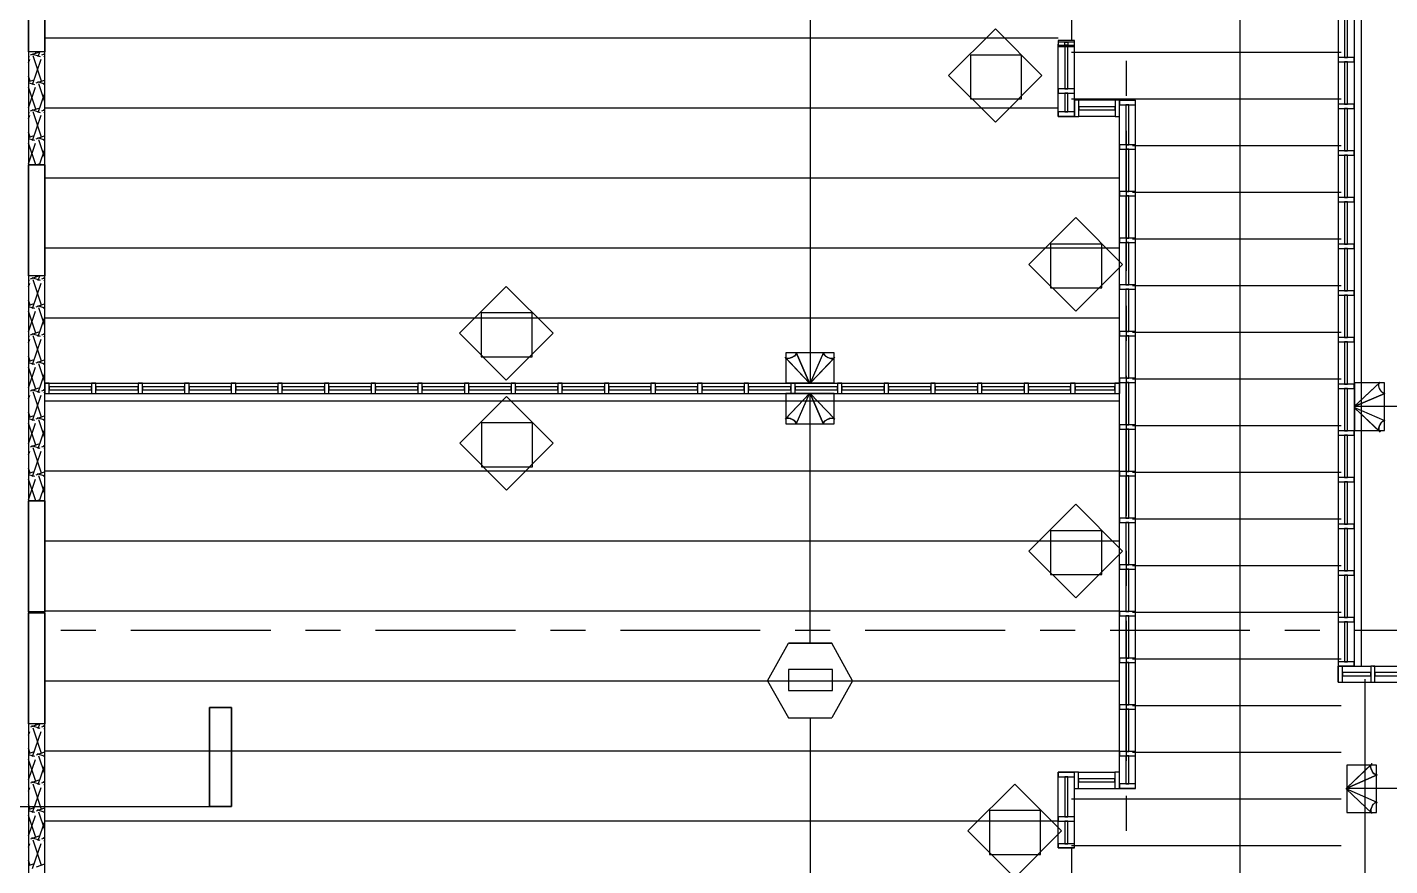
# Model space of a CAD drawing. Extents: x 0 to 3024, y 0 to 2160.
# Drawn here: x 304.7 to 655.3, y 646.3 to 861.9 of the extents above; entities that cross this region are included whole.
import ezdxf

# ---------------------------------------------------------------- set-up
doc = ezdxf.new("R2010")
doc.units = 0
doc.layers.add('CTR-1st_Phase-Structure_S213-THIRD_FLOOR_FRAMING_PLAN', color=7, linetype='CONTINUOUS')

msp = doc.modelspace()

# ---------------------------------------------------------------- linework, layer by layer
at = {"layer": 'CTR-1st_Phase-Structure_S213-THIRD_FLOOR_FRAMING_PLAN', "color": 7}
for points in [[(305.099992, 1863.300007), (305.099992, 423.300043), (309.239992, 423.300043), (309.239992, 1863.300007)], [(644.519984, 854.160033), (644.519984, 865.020032), (643.739984, 865.020032), (643.739984, 854.160033)], [(553.859986, 861.540032), (565.859986, 849.540033), (553.859986, 837.480033), (541.799986, 849.540033)], [(309.239992, 826.500033), (309.239992, 855.600033), (305.099992, 855.600033), (305.099992, 826.500033)], [(570.059986, 858.480033), (570.059986, 857.340033), (574.199986, 857.340033), (574.199986, 858.480033)], [(570.059986, 858.060033), (570.059986, 856.980033), (574.199986, 856.980033), (574.199986, 858.060033)], [(571.739986, 857.340033), (571.739986, 858.060033), (572.519986, 858.060033), (572.519986, 857.340033)], [(571.739986, 856.980033), (571.739986, 846.060033), (572.519986, 846.060033), (572.519986, 856.980033)], [(547.439986, 854.760033), (547.439986, 843.480033), (560.579986, 843.480033), (560.579986, 854.760033)], [(646.199984, 853.020033), (646.199984, 854.160033), (642.059984, 854.160033), (642.059984, 853.020033)], [(644.519984, 842.160033), (644.519984, 853.020033), (643.739984, 853.020033), (643.739984, 842.160033)], [(570.059986, 846.060033), (570.059986, 844.980033), (574.199986, 844.980033), (574.199986, 846.060033)], [(571.739986, 844.980033), (571.739986, 840.120033), (572.519986, 840.120033), (572.519986, 844.980033)], [(574.199986, 838.980033), (575.339986, 838.980033), (575.339986, 843.120033), (574.199986, 843.120033)], [(584.699985, 838.980033), (585.839985, 838.980033), (585.839985, 843.120033), (584.699985, 843.120033)], [(585.779985, 843.120033), (585.779985, 841.980033), (589.919985, 841.980033), (589.919985, 843.120033)], [(587.459985, 841.980033), (587.459985, 831.660033), (588.239985, 831.660033), (588.239985, 841.980033)], [(646.199984, 841.020033), (646.199984, 842.160033), (642.059984, 842.160033), (642.059984, 841.020033)], [(570.059986, 840.120033), (570.059986, 838.980033), (574.199986, 838.980033), (574.199986, 840.120033)], [(575.339986, 840.660033), (584.699985, 840.660033), (584.699985, 841.440033), (575.339986, 841.440033)], [(644.519984, 830.160033), (644.519984, 841.020033), (643.739984, 841.020033), (643.739984, 830.160033)], [(585.779985, 831.660033), (585.779985, 830.580033), (589.919985, 830.580033), (589.919985, 831.660033)], [(587.459985, 830.580033), (587.459985, 819.660034), (588.239985, 819.660034), (588.239985, 830.580033)], [(646.199984, 829.020033), (646.199984, 830.160033), (642.059984, 830.160033), (642.059984, 829.020033)], [(644.519984, 818.160034), (644.519984, 829.020033), (643.739984, 829.020033), (643.739984, 818.160034)], [(585.779985, 819.660034), (585.779985, 818.580034), (589.919985, 818.580034), (589.919985, 819.660034)], [(587.459985, 818.580034), (587.459985, 807.660034), (588.239985, 807.660034), (588.239985, 818.580034)], [(646.199984, 817.020034), (646.199984, 818.160034), (642.059984, 818.160034), (642.059984, 817.020034)], [(644.519984, 806.160034), (644.519984, 817.020034), (643.739984, 817.020034), (643.739984, 806.160034)], [(574.559986, 812.940034), (586.559985, 800.880034), (574.559986, 788.880034), (562.499986, 800.880034)], [(585.779985, 807.660034), (585.779985, 806.580034), (589.919985, 806.580034), (589.919985, 807.660034)], [(587.459985, 806.580034), (587.459985, 795.660034), (588.239985, 795.660034), (588.239985, 806.580034)], [(568.079986, 806.160034), (568.079986, 794.880034), (581.219985, 794.880034), (581.219985, 806.160034)], [(646.199984, 805.020034), (646.199984, 806.160034), (642.059984, 806.160034), (642.059984, 805.020034)], [(644.519984, 794.160034), (644.519984, 805.020034), (643.739984, 805.020034), (643.739984, 794.160034)], [(309.239992, 740.100035), (309.239992, 798.000034), (305.099992, 798.000034), (305.099992, 740.100035)], [(427.979989, 795.240034), (440.039989, 783.240034), (427.979989, 771.180035), (415.97999, 783.240034)], [(585.779985, 795.660034), (585.779985, 794.580034), (589.919985, 794.580034), (589.919985, 795.660034)], [(587.459985, 794.580034), (587.459985, 783.660034), (588.239985, 783.660034), (588.239985, 794.580034)], [(646.199984, 793.020034), (646.199984, 794.160034), (642.059984, 794.160034), (642.059984, 793.020034)], [(644.519984, 782.160034), (644.519984, 793.020034), (643.739984, 793.020034), (643.739984, 782.160034)], [(421.559989, 788.460034), (421.559989, 777.180035), (434.699989, 777.180035), (434.699989, 788.460034)], [(585.779985, 783.660034), (585.779985, 782.580034), (589.919985, 782.580034), (589.919985, 783.660034)], [(587.459985, 782.580034), (587.459985, 771.660035), (588.239985, 771.660035), (588.239985, 782.580034)], [(646.199984, 781.020034), (646.199984, 782.160034), (642.059984, 782.160034), (642.059984, 781.020034)], [(644.519984, 770.160035), (644.519984, 781.020034), (643.739984, 781.020034), (643.739984, 770.160035)], [(506.039987, 770.400035), (502.619987, 778.260035), (502.619987, 778.140035), (502.619987, 777.960035), (502.559987, 777.840035), (502.439987, 777.660035), (502.259987, 777.480035), (502.079987, 777.300035), (501.839987, 777.120035), (501.599987, 777.000035), (501.299987, 776.880035), (501.059987, 776.820035), (500.759987, 776.760035), (500.519987, 776.700035), (500.279987, 776.700035), (500.099987, 776.760035), (499.919988, 776.820035)], [(499.979988, 778.140035), (499.979988, 770.459935), (512.339987, 770.459935), (512.339987, 778.140035)], [(506.219987, 770.400035), (512.339987, 776.820035), (512.159987, 776.760035), (511.979987, 776.700035), (511.739987, 776.700035), (511.499987, 776.760035), (511.199987, 776.820035), (510.959987, 776.880035), (510.659987, 777.000035), (510.419987, 777.120035), (510.179987, 777.300035), (509.999987, 777.480035), (509.819987, 777.660035), (509.699987, 777.840035), (509.639987, 777.960035), (509.639987, 778.140035), (509.639987, 778.260035)], [(585.779985, 771.660035), (585.779985, 770.580035), (589.919985, 770.580035), (589.919985, 771.660035)], [(310.379992, 770.400035), (309.239992, 770.400035), (309.239992, 767.760035), (310.379992, 767.760035)], [(321.239992, 769.440035), (310.379992, 769.440035), (310.379992, 768.660035), (321.239992, 768.660035)], [(322.379992, 770.400035), (321.239992, 770.400035), (321.239992, 767.760035), (322.379992, 767.760035)], [(333.239992, 769.440035), (322.379992, 769.440035), (322.379992, 768.660035), (333.239992, 768.660035)], [(334.379992, 770.400035), (333.239992, 770.400035), (333.239992, 767.760035), (334.379992, 767.760035)], [(345.239991, 769.440035), (334.379992, 769.440035), (334.379992, 768.660035), (345.239991, 768.660035)], [(346.379991, 770.400035), (345.239991, 770.400035), (345.239991, 767.760035), (346.379991, 767.760035)], [(357.239991, 769.440035), (346.379991, 769.440035), (346.379991, 768.660035), (357.239991, 768.660035)], [(358.379991, 770.400035), (357.239991, 770.400035), (357.239991, 767.760035), (358.379991, 767.760035)], [(369.239991, 769.440035), (358.379991, 769.440035), (358.379991, 768.660035), (369.239991, 768.660035)], [(370.379991, 770.400035), (369.239991, 770.400035), (369.239991, 767.760035), (370.379991, 767.760035)], [(381.23999, 769.440035), (370.379991, 769.440035), (370.379991, 768.660035), (381.23999, 768.660035)], [(382.37999, 770.400035), (381.23999, 770.400035), (381.23999, 767.760035), (382.37999, 767.760035)], [(393.23999, 769.440035), (382.37999, 769.440035), (382.37999, 768.660035), (393.23999, 768.660035)], [(394.37999, 770.400035), (393.23999, 770.400035), (393.23999, 767.760035), (394.37999, 767.760035)], [(405.23999, 769.440035), (394.37999, 769.440035), (394.37999, 768.660035), (405.23999, 768.660035)], [(406.37999, 770.400035), (405.23999, 770.400035), (405.23999, 767.760035), (406.37999, 767.760035)], [(417.23999, 769.440035), (406.37999, 769.440035), (406.37999, 768.660035), (417.23999, 768.660035)], [(418.37999, 770.400035), (417.23999, 770.400035), (417.23999, 767.760035), (418.37999, 767.760035)], [(429.239989, 769.440035), (418.37999, 769.440035), (418.37999, 768.660035), (429.239989, 768.660035)], [(430.379989, 770.400035), (429.239989, 770.400035), (429.239989, 767.760035), (430.379989, 767.760035)], [(441.239989, 769.440035), (430.379989, 769.440035), (430.379989, 768.660035), (441.239989, 768.660035)], [(442.379989, 770.400035), (441.239989, 770.400035), (441.239989, 767.760035), (442.379989, 767.760035)], [(453.239989, 769.440035), (442.379989, 769.440035), (442.379989, 768.660035), (453.239989, 768.660035)], [(454.379989, 770.400035), (453.239989, 770.400035), (453.239989, 767.760035), (454.379989, 767.760035)], [(465.239988, 769.440035), (454.379989, 769.440035), (454.379989, 768.660035), (465.239988, 768.660035)], [(466.379988, 770.400035), (465.239988, 770.400035), (465.239988, 767.760035), (466.379988, 767.760035)], [(477.239988, 769.440035), (466.379988, 769.440035), (466.379988, 768.660035), (477.239988, 768.660035)], [(478.379988, 770.400035), (477.239988, 770.400035), (477.239988, 767.760035), (478.379988, 767.760035)], [(489.239988, 769.440035), (478.379988, 769.440035), (478.379988, 768.660035), (489.239988, 768.660035)], [(490.379988, 770.400035), (489.239988, 770.400035), (489.239988, 767.760035), (490.379988, 767.760035)], [(501.239987, 769.440035), (490.379988, 769.440035), (490.379988, 768.660035), (501.239987, 768.660035)], [(502.379987, 770.400035), (501.239987, 770.400035), (501.239987, 767.760035), (502.379987, 767.760035)], [(513.239987, 769.440035), (502.379987, 769.440035), (502.379987, 768.660035), (513.239987, 768.660035)], [(514.379987, 770.400035), (513.239987, 770.400035), (513.239987, 767.760035), (514.379987, 767.760035)], [(525.239987, 769.440035), (514.379987, 769.440035), (514.379987, 768.660035), (525.239987, 768.660035)], [(526.379987, 770.400035), (525.239987, 770.400035), (525.239987, 767.760035), (526.379987, 767.760035)], [(537.239987, 769.440035), (526.379987, 769.440035), (526.379987, 768.660035), (537.239987, 768.660035)], [(538.379987, 770.400035), (537.239987, 770.400035), (537.239987, 767.760035), (538.379987, 767.760035)], [(549.239986, 769.440035), (538.379987, 769.440035), (538.379987, 768.660035), (549.239986, 768.660035)], [(550.379986, 770.400035), (549.239986, 770.400035), (549.239986, 767.760035), (550.379986, 767.760035)], [(561.239986, 769.440035), (550.379986, 769.440035), (550.379986, 768.660035), (561.239986, 768.660035)], [(562.379986, 770.400035), (561.239986, 770.400035), (561.239986, 767.760035), (562.379986, 767.760035)], [(573.239986, 769.440035), (562.379986, 769.440035), (562.379986, 768.660035), (573.239986, 768.660035)], [(574.379986, 770.400035), (573.239986, 770.400035), (573.239986, 767.760035), (574.379986, 767.760035)], [(584.639985, 769.440035), (574.379986, 769.440035), (574.379986, 768.660035), (584.639985, 768.660035)], [(585.779985, 770.400035), (584.639985, 770.400035), (584.639985, 767.760035), (585.779985, 767.760035)], [(587.459985, 770.580035), (587.459985, 759.660035), (588.239985, 759.660035), (588.239985, 770.580035)], [(646.199984, 769.020035), (646.199984, 770.160035), (642.059984, 770.160035), (642.059984, 769.020035)], [(644.519984, 758.160035), (644.519984, 769.020035), (643.739984, 769.020035), (643.739984, 758.160035)], [(646.199984, 764.340035), (654.119984, 767.760035), (653.939984, 767.760035), (653.819984, 767.760035), (653.639984, 767.820035), (653.459984, 767.940035), (653.279984, 768.120035), (653.099984, 768.300035), (652.979984, 768.540035), (652.859984, 768.780035), (652.739984, 769.020035), (652.619984, 769.320035), (652.559984, 769.560035), (652.559984, 769.860035), (652.559984, 770.100035), (652.559984, 770.280035), (652.679984, 770.460035)], [(646.319984, 770.460035), (646.319984, 758.220035), (653.999984, 758.220035), (653.999984, 770.460035)], [(428.039989, 766.920035), (440.099989, 754.920035), (428.039989, 742.860035), (416.03999, 754.920035)], [(506.039987, 767.760035), (499.919988, 761.280035), (500.099987, 761.340035), (500.279987, 761.400035), (500.519987, 761.400035), (500.759987, 761.400035), (501.059987, 761.340035), (501.299987, 761.220035), (501.599987, 761.100035), (501.839987, 760.980035), (502.079987, 760.800035), (502.259987, 760.680035), (502.439987, 760.500035), (502.559987, 760.320035), (502.619987, 760.140035), (502.619987, 759.960035), (502.619987, 759.840035)], [(499.979988, 767.700035), (499.979988, 759.900135), (512.339987, 759.900135), (512.339987, 767.700035)], [(506.219987, 767.760035), (509.639987, 759.840035), (509.639987, 759.960035), (509.639987, 760.140035), (509.699987, 760.320035), (509.819987, 760.500035), (509.999987, 760.680035), (510.179987, 760.800035), (510.419987, 760.980035), (510.659987, 761.100035), (510.959987, 761.220035), (511.199987, 761.340035), (511.499987, 761.400035), (511.739987, 761.400035), (511.979987, 761.400035), (512.159987, 761.340035), (512.339987, 761.280035)], [(646.199984, 764.160035), (652.679984, 758.040035), (652.559984, 758.160035), (652.559984, 758.400035), (652.559984, 758.640035), (652.559984, 758.880035), (652.619984, 759.120035), (652.739984, 759.420035), (652.859984, 759.660035), (652.979984, 759.960035), (653.099984, 760.140035), (653.279984, 760.380035), (653.459984, 760.500035), (653.639984, 760.620035), (653.819984, 760.680035), (653.939984, 760.740035), (654.119984, 760.680035)], [(421.619989, 760.140035), (421.619989, 748.860035), (434.759989, 748.860035), (434.759989, 760.140035)], [(585.779985, 759.660035), (585.779985, 758.580035), (589.919985, 758.580035), (589.919985, 759.660035)], [(587.459985, 758.580035), (587.459985, 747.660035), (588.239985, 747.660035), (588.239985, 758.580035)], [(646.199984, 757.020035), (646.199984, 758.160035), (642.059984, 758.160035), (642.059984, 757.020035)], [(644.519984, 746.160035), (644.519984, 757.020035), (643.739984, 757.020035), (643.739984, 746.160035)], [(585.779985, 747.660035), (585.779985, 746.580035), (589.919985, 746.580035), (589.919985, 747.660035)], [(587.459985, 746.580035), (587.459985, 735.660036), (588.239985, 735.660036), (588.239985, 746.580035)], [(646.199984, 745.020035), (646.199984, 746.160035), (642.059984, 746.160035), (642.059984, 745.020035)], [(644.519984, 734.160036), (644.519984, 745.020035), (643.739984, 745.020035), (643.739984, 734.160036)], [(574.559986, 739.260036), (586.559985, 727.200036), (574.559986, 715.200036), (562.499986, 727.200036)], [(585.779985, 735.660036), (585.779985, 734.580036), (589.919985, 734.580036), (589.919985, 735.660036)], [(587.459985, 734.580036), (587.459985, 723.660036), (588.239985, 723.660036), (588.239985, 734.580036)], [(646.199984, 733.020036), (646.199984, 734.160036), (642.059984, 734.160036), (642.059984, 733.020036)], [(644.519984, 722.160036), (644.519984, 733.020036), (643.739984, 733.020036), (643.739984, 722.160036)], [(568.079986, 732.420036), (568.079986, 721.140036), (581.219985, 721.140036), (581.219985, 732.420036)], [(585.779985, 723.660036), (585.779985, 722.580036), (589.919985, 722.580036), (589.919985, 723.660036)], [(587.459985, 722.580036), (587.459985, 711.660036), (588.239985, 711.660036), (588.239985, 722.580036)], [(646.199984, 721.020036), (646.199984, 722.160036), (642.059984, 722.160036), (642.059984, 721.020036)], [(644.519984, 710.160036), (644.519984, 721.020036), (643.739984, 721.020036), (643.739984, 710.160036)], [(309.239992, 711.300036), (309.239992, 711.600036), (305.099992, 711.600036), (305.099992, 711.300036)], [(585.779985, 711.660036), (585.779985, 710.580036), (589.919985, 710.580036), (589.919985, 711.660036)], [(587.459985, 710.580036), (587.459985, 699.660037), (588.239985, 699.660037), (588.239985, 710.580036)], [(646.199984, 709.020036), (646.199984, 710.160036), (642.059984, 710.160036), (642.059984, 709.020036)], [(644.519984, 698.760037), (644.519984, 709.020036), (643.739984, 709.020036), (643.739984, 698.760037)], [(585.779985, 699.660037), (585.779985, 698.580037), (589.919985, 698.580037), (589.919985, 699.660037)], [(587.459985, 698.580037), (587.459985, 687.660037), (588.239985, 687.660037), (588.239985, 698.580037)], [(646.199984, 697.620037), (646.199984, 698.760037), (642.059984, 698.760037), (642.059984, 697.620037)], [(500.639987, 696.780037), (500.639987, 691.380137), (511.919987, 691.380137), (511.919987, 696.780037)], [(643.199984, 697.620037), (642.059984, 697.620037), (642.059984, 693.480037), (643.199984, 693.480037)], [(650.459984, 695.940037), (643.199984, 695.940037), (643.199984, 695.160037), (650.459984, 695.160037)], [(651.539984, 697.620037), (650.459984, 697.620037), (650.459984, 693.480037), (651.539984, 693.480037)], [(662.459983, 695.940037), (651.539984, 695.940037), (651.539984, 695.160037), (662.459983, 695.160037)], [(585.779985, 687.660037), (585.779985, 686.580037), (589.919985, 686.580037), (589.919985, 687.660037)], [(351.659991, 687.000037), (351.659991, 661.500037), (357.299891, 661.500037), (357.299891, 687.000037)], [(357.299991, 687.000037), (351.659991, 687.000037), (351.659991, 661.500037), (357.299991, 661.500037)], [(587.459985, 686.580037), (587.459985, 675.660037), (588.239985, 675.660037), (588.239985, 686.580037)], [(585.779985, 675.660037), (585.779985, 674.580037), (589.919985, 674.580037), (589.919985, 675.660037)], [(587.459985, 674.580037), (587.459985, 667.320037), (588.239985, 667.320037), (588.239985, 674.580037)], [(570.059986, 670.320037), (570.059986, 669.180037), (574.199986, 669.180037), (574.199986, 670.320037)], [(575.279986, 670.320037), (574.139986, 670.320037), (574.139986, 666.180037), (575.279986, 666.180037)], [(585.779985, 670.320037), (584.639985, 670.320037), (584.639985, 666.180037), (585.779985, 666.180037)], [(644.159984, 666.180037), (652.079984, 669.660037), (651.899984, 669.600037), (651.779984, 669.660037), (651.599984, 669.720037), (651.419984, 669.840037), (651.239984, 669.960037), (651.059984, 670.200037), (650.939984, 670.380037), (650.819984, 670.680037), (650.699984, 670.920037), (650.579984, 671.220037), (650.519984, 671.460037), (650.519984, 671.700037), (650.519984, 671.940037), (650.519984, 672.180037), (650.639984, 672.300037)], [(644.279984, 672.180037), (644.279984, 659.940038), (651.960084, 659.940038), (651.960084, 672.180037)], [(558.839986, 667.260037), (570.839986, 655.260038), (558.839986, 643.200038), (546.779986, 655.260038)], [(571.739986, 669.180037), (571.739986, 658.860038), (572.519986, 658.860038), (572.519986, 669.180037)], [(584.639985, 668.640037), (575.279986, 668.640037), (575.279986, 667.860037), (584.639985, 667.860037)], [(585.779985, 667.320037), (585.779985, 666.180037), (589.919985, 666.180037), (589.919985, 667.320037)], [(644.159984, 666.060037), (650.639984, 659.880038), (650.519984, 660.060037), (650.519984, 660.300037), (650.519984, 660.480037), (650.519984, 660.780037), (650.579984, 661.020037), (650.699984, 661.320037), (650.819984, 661.560037), (650.939984, 661.800037), (651.059984, 662.040037), (651.239984, 662.220037), (651.419984, 662.400037), (651.599984, 662.520037), (651.779984, 662.580037), (651.899984, 662.640037), (652.079984, 662.580037)], [(552.359986, 660.480037), (552.359986, 649.200038), (565.499986, 649.200038), (565.499986, 660.480037)], [(570.059986, 658.860038), (570.059986, 657.780038), (574.199986, 657.780038), (574.199986, 658.860038)], [(571.739986, 657.780038), (571.739986, 651.960038), (572.519986, 651.960038), (572.519986, 657.780038)], [(570.059986, 651.960038), (570.059986, 650.880038), (574.199986, 650.880038), (574.199986, 651.960038)]]:
    msp.add_lwpolyline(points, close=True, dxfattribs=at)
for points in [[(616.739985, 1134.240026), (616.739985, 620.340038)], [(573.479986, 888.480032), (573.479986, 858.480033)], [(305.099992, 855.600033), (305.099992, 884.100032)], [(309.239992, 884.100032), (309.239992, 855.600033)], [(506.219987, 867.600032), (506.219987, 770.400035)], [(642.059984, 865.620032), (642.059984, 853.620033)], [(646.199984, 865.620032), (646.199984, 853.620033)], [(309.239992, 855.600033), (305.099992, 855.600033)], [(570.059986, 845.520033), (570.059986, 857.520033)], [(574.199986, 845.520033), (574.199986, 857.520033)], [(642.059984, 853.620033), (642.059984, 841.620033)], [(646.199984, 853.620033), (646.199984, 841.620033)], [(574.199986, 838.980033), (570.059986, 838.980033), (570.059986, 845.520033)], [(574.199986, 840.120033), (574.199986, 844.980033)], [(584.699985, 843.120033), (575.339986, 843.120033)], [(585.779985, 843.120033), (589.919985, 843.120033)], [(589.919985, 831.120033), (589.919985, 843.120033)], [(642.059984, 841.620033), (642.059984, 829.620033)], [(646.199984, 841.620033), (646.199984, 829.620033)], [(584.699985, 838.980033), (575.339986, 838.980033)], [(585.779985, 831.120033), (585.779985, 838.980033)], [(585.779985, 819.120034), (585.779985, 831.120033)], [(589.919985, 819.120034), (589.919985, 831.120033)], [(642.059984, 829.620033), (642.059984, 817.620034)], [(646.199984, 829.620033), (646.199984, 817.620034)], [(305.099992, 798.000034), (305.099992, 826.500033)], [(309.239992, 826.500033), (305.099992, 826.500033)], [(309.239992, 826.500033), (309.239992, 798.000034)], [(585.779985, 807.120034), (585.779985, 819.120034)], [(589.919985, 807.120034), (589.919985, 819.120034)], [(642.059984, 817.620034), (642.059984, 805.620034)], [(646.199984, 817.620034), (646.199984, 805.620034)], [(585.779985, 795.120034), (585.779985, 807.120034)], [(589.919985, 795.120034), (589.919985, 807.120034)], [(642.059984, 805.620034), (642.059984, 793.620034)], [(646.199984, 805.620034), (646.199984, 793.620034)], [(309.239992, 798.000034), (305.099992, 798.000034)], [(585.779985, 783.120034), (585.779985, 795.120034)], [(589.919985, 783.120034), (589.919985, 795.120034)], [(642.059984, 793.620034), (642.059984, 781.620034)], [(646.199984, 793.620034), (646.199984, 781.620034)], [(585.779985, 771.120035), (585.779985, 783.120034)], [(589.919985, 771.120035), (589.919985, 783.120034)], [(642.059984, 781.620034), (642.059984, 769.620035)], [(646.199984, 781.620034), (646.199984, 769.620035)], [(506.039987, 770.400035), (499.739988, 777.060035)], [(500.039987, 776.760035), (499.739988, 777.060035)], [(501.419987, 776.940035), (500.699987, 776.760035), (500.099987, 776.760035)], [(502.619987, 778.260035), (502.559987, 777.840035), (502.139987, 777.360035), (501.479987, 776.940035)], [(502.619987, 778.260035), (506.039987, 770.400035)], [(509.639987, 778.260035), (506.219987, 770.400035)], [(506.219987, 770.400035), (512.519987, 777.060035)], [(509.639987, 778.260035), (509.699987, 777.840035), (510.119987, 777.360035), (510.779987, 776.940035)], [(510.839987, 776.940035), (511.559987, 776.760035), (512.159987, 776.760035)], [(512.219987, 776.760035), (512.519987, 777.060035)], [(309.239992, 770.400035), (321.779992, 770.400035)], [(321.779992, 770.400035), (333.779992, 770.400035)], [(333.779992, 770.400035), (345.779991, 770.400035)], [(345.779991, 770.400035), (357.779991, 770.400035)], [(357.779991, 770.400035), (369.779991, 770.400035)], [(369.779991, 770.400035), (381.77999, 770.400035)], [(381.77999, 770.400035), (393.77999, 770.400035)], [(393.77999, 770.400035), (405.77999, 770.400035)], [(405.77999, 770.400035), (417.77999, 770.400035)], [(417.77999, 770.400035), (429.779989, 770.400035)], [(429.779989, 770.400035), (441.779989, 770.400035)], [(441.779989, 770.400035), (453.779989, 770.400035)], [(453.779989, 770.400035), (465.779988, 770.400035)], [(465.779988, 770.400035), (477.779988, 770.400035)], [(477.779988, 770.400035), (489.779988, 770.400035)], [(489.779988, 770.400035), (501.779987, 770.400035)], [(501.779987, 770.400035), (513.779987, 770.400035)], [(513.779987, 770.400035), (525.779987, 770.400035)], [(525.779987, 770.400035), (537.779987, 770.400035)], [(537.779987, 770.400035), (549.779986, 770.400035)], [(549.779986, 770.400035), (561.779986, 770.400035)], [(561.779986, 770.400035), (573.779986, 770.400035)], [(573.779986, 770.400035), (585.779985, 770.400035)], [(585.779985, 770.400035), (585.779985, 771.120035)], [(585.779985, 770.400035), (585.779985, 767.760035)], [(589.919985, 759.120035), (589.919985, 771.120035)], [(642.059984, 769.620035), (642.059984, 757.620035)], [(646.199984, 764.340035), (652.859984, 770.640035)], [(646.199984, 769.620035), (646.199984, 757.620035)], [(652.559984, 769.680035), (652.559984, 770.280035)], [(652.739984, 768.900035), (652.559984, 769.620035)], [(652.619984, 770.280035), (652.859984, 770.640035)], [(653.159984, 768.240035), (652.799984, 768.900035)], [(653.639984, 767.820035), (653.219984, 768.180035)], [(309.239992, 767.760035), (321.779992, 767.760035)], [(321.779992, 767.760035), (333.779992, 767.760035)], [(333.779992, 767.760035), (345.779991, 767.760035)], [(345.779991, 767.760035), (357.779991, 767.760035)], [(357.779991, 767.760035), (369.779991, 767.760035)], [(369.779991, 767.760035), (381.77999, 767.760035)], [(381.77999, 767.760035), (393.77999, 767.760035)], [(393.77999, 767.760035), (405.77999, 767.760035)], [(405.77999, 767.760035), (417.77999, 767.760035)], [(417.77999, 767.760035), (429.779989, 767.760035)], [(429.779989, 767.760035), (441.779989, 767.760035)], [(441.779989, 767.760035), (453.779989, 767.760035)], [(453.779989, 767.760035), (465.779988, 767.760035)], [(465.779988, 767.760035), (477.779988, 767.760035)], [(477.779988, 767.760035), (489.779988, 767.760035)], [(489.779988, 767.760035), (501.779987, 767.760035)], [(506.039987, 767.760035), (499.739988, 761.100035)], [(501.779987, 767.760035), (513.779987, 767.760035)], [(502.619987, 759.840035), (506.039987, 767.760035)], [(506.219987, 703.500036), (506.219987, 767.760035)], [(506.219987, 767.760035), (512.519987, 761.100035)], [(509.639987, 759.840035), (506.219987, 767.760035)], [(513.779987, 767.760035), (525.779987, 767.760035)], [(525.779987, 767.760035), (537.779987, 767.760035)], [(537.779987, 767.760035), (549.779986, 767.760035)], [(549.779986, 767.760035), (561.779986, 767.760035)], [(561.779986, 767.760035), (573.779986, 767.760035)], [(573.779986, 767.760035), (585.779985, 767.760035)], [(585.779985, 759.120035), (585.779985, 767.760035)], [(654.119984, 767.760035), (646.199984, 764.340035)], [(710.459982, 764.340035), (646.199984, 764.340035)], [(654.119984, 767.760035), (653.699984, 767.820035)], [(500.039987, 761.340035), (499.739988, 761.100035)], [(501.419987, 761.160035), (500.699987, 761.400035), (500.099987, 761.340035)], [(502.139987, 760.800035), (501.479987, 761.160035)], [(510.119987, 760.800035), (510.779987, 761.160035)], [(510.839987, 761.160035), (511.559987, 761.400035), (512.159987, 761.340035)], [(512.219987, 761.340035), (512.519987, 761.100035)], [(646.199984, 764.160035), (652.859984, 757.800035)], [(654.119984, 760.680035), (646.199984, 764.160035)], [(502.619987, 759.840035), (502.559987, 760.260035), (502.139987, 760.740035)], [(509.639987, 759.840035), (509.699987, 760.260035), (510.119987, 760.740035)], [(585.779985, 747.120035), (585.779985, 759.120035)], [(589.919985, 747.120035), (589.919985, 759.120035)], [(642.059984, 757.620035), (642.059984, 745.620035)], [(646.199984, 757.620035), (646.199984, 745.620035)], [(652.739984, 759.540035), (652.559984, 758.820035)], [(652.559984, 758.760035), (652.559984, 758.160035)], [(652.619984, 758.160035), (652.859984, 757.800035)], [(653.159984, 760.200035), (652.799984, 759.600035)], [(653.639984, 760.620035), (653.219984, 760.260035)], [(654.119984, 760.680035), (653.699984, 760.680035)], [(585.779985, 735.120036), (585.779985, 747.120035)], [(589.919985, 735.120036), (589.919985, 747.120035)], [(642.059984, 745.620035), (642.059984, 733.620036)], [(646.199984, 745.620035), (646.199984, 733.620036)], [(305.099992, 711.600036), (305.099992, 740.100035)], [(309.239992, 740.100035), (305.099992, 740.100035)], [(309.239992, 740.100035), (309.239992, 711.600036)], [(585.779985, 723.120036), (585.779985, 735.120036)], [(589.919985, 723.120036), (589.919985, 735.120036)], [(642.059984, 733.620036), (642.059984, 721.620036)], [(646.199984, 733.620036), (646.199984, 721.620036)], [(585.779985, 711.120036), (585.779985, 723.120036)], [(589.919985, 711.120036), (589.919985, 723.120036)], [(642.059984, 721.620036), (642.059984, 709.620036)], [(646.199984, 721.620036), (646.199984, 709.620036)], [(309.239992, 711.600036), (305.099992, 711.600036)], [(305.099992, 682.800037), (305.099992, 711.300036)], [(309.239992, 711.300036), (305.099992, 711.300036)], [(309.239992, 711.300036), (309.239992, 682.800037)], [(585.779985, 699.120037), (585.779985, 711.120036)], [(589.919985, 699.120037), (589.919985, 711.120036)], [(642.059984, 709.620036), (642.059984, 697.620037)], [(646.199984, 709.620036), (646.199984, 697.620037)], [(495.239988, 693.840037), (500.639987, 703.500036), (511.799987, 703.500036)], [(517.139987, 693.840037), (511.799987, 703.500036), (500.639987, 703.500036)], [(585.779985, 687.120037), (585.779985, 699.120037)], [(589.919985, 687.120037), (589.919985, 699.120037)], [(642.059984, 693.480037), (642.059984, 697.620037)], [(643.199984, 697.620037), (650.459984, 697.620037)], [(646.199984, 697.620037), (643.199984, 697.620037)], [(650.999984, 697.620037), (662.999983, 697.620037)], [(495.239988, 693.840037), (500.639987, 684.360037), (511.799987, 684.360037)], [(517.139987, 693.840037), (511.799987, 684.360037)], [(642.059984, 693.480037), (650.999984, 693.480037)], [(650.999984, 693.480037), (662.999983, 693.480037)], [(351.659991, 687.000037), (357.299991, 687.000037)], [(351.659991, 661.500037), (351.659991, 687.000037)], [(357.299991, 687.000037), (357.299991, 661.500037)], [(506.219987, 684.360037), (506.219987, 619.920039)], [(585.779985, 675.120037), (585.779985, 687.120037)], [(589.919985, 675.120037), (589.919985, 687.120037)], [(309.239992, 619.920039), (309.239992, 682.800037), (305.099992, 682.800037), (305.099992, 595.980039), (309.239992, 595.980039)], [(309.239992, 682.800037), (305.099992, 682.800037)], [(585.779985, 670.320037), (585.779985, 675.120037)], [(589.919985, 666.180037), (589.919985, 675.120037)], [(570.059986, 670.320037), (574.199986, 670.320037)], [(570.059986, 658.320038), (570.059986, 670.320037)], [(575.279986, 670.320037), (584.639985, 670.320037)], [(644.159984, 666.180037), (650.819984, 672.540037)], [(650.519984, 671.580037), (650.519984, 672.180037)], [(650.699984, 670.800037), (650.519984, 671.520037)], [(650.579984, 672.180037), (650.819984, 672.540037)], [(651.119984, 670.140037), (650.759984, 670.740037)], [(651.599984, 669.720037), (651.179984, 670.080037)], [(652.079984, 669.660037), (651.659984, 669.720037)], [(574.199986, 658.320038), (574.199986, 666.180037)], [(575.279986, 666.180037), (584.639985, 666.180037)], [(589.919985, 666.180037), (585.779985, 666.180037)], [(652.079984, 669.660037), (644.159984, 666.180037)], [(922.499977, 666.180037), (644.159984, 666.180037)], [(644.159984, 666.060037), (650.819984, 659.700038)], [(652.079984, 662.580037), (644.159984, 666.060037)], [(275.159993, 661.500037), (351.659991, 661.500037)], [(357.299991, 661.500037), (351.659991, 661.500037)], [(650.699984, 661.440037), (650.519984, 660.720037)], [(650.519984, 660.660037), (650.519984, 660.060037)], [(650.579984, 660.060037), (650.819984, 659.700038)], [(651.119984, 662.100037), (650.759984, 661.500037)], [(651.599984, 662.520037), (651.179984, 662.160037)], [(652.079984, 662.580037), (651.659984, 662.520037)], [(574.199986, 650.880038), (570.059986, 650.880038), (570.059986, 658.320038)], [(574.199986, 650.880038), (574.199986, 658.320038)], [(573.479986, 650.880038), (573.479986, 621.060038)]]:
    msp.add_lwpolyline(points, dxfattribs=at)
at = {"layer": 'CTR-1st_Phase-Structure_S213-THIRD_FLOOR_FRAMING_PLAN', "color": 1}
for points in [[(648.119984, 720.120036), (648.119984, 966.30003), (648.119984, 988.800029)], [(547.559986, 859.080033), (331.739992, 859.080033), (309.239992, 859.080033)], [(570.059986, 859.080033), (547.559986, 859.080033)], [(573.479986, 855.480033), (590.819985, 855.480033)], [(587.579985, 844.260033), (587.579985, 853.260033)], [(590.819985, 855.480033), (625.499984, 855.480033), (642.839984, 855.480033)], [(573.479986, 843.480033), (590.819985, 843.480033)], [(590.819985, 843.480033), (625.499984, 843.480033), (642.839984, 843.480033)], [(547.559986, 841.080033), (331.739992, 841.080033), (309.239992, 841.080033)], [(570.059986, 841.080033), (547.559986, 841.080033)], [(587.579985, 799.260034), (587.579985, 835.260033)], [(589.139985, 831.480033), (602.579985, 831.480033)], [(602.579985, 831.480033), (629.399984, 831.480033), (642.839984, 831.480033)], [(563.279986, 823.080033), (331.739992, 823.080033), (309.239992, 823.080033)], [(585.779985, 823.080033), (563.279986, 823.080033)], [(589.139985, 819.480034), (602.579985, 819.480034)], [(602.579985, 819.480034), (629.399984, 819.480034), (642.839984, 819.480034)], [(589.139985, 807.480034), (602.579985, 807.480034)], [(602.579985, 807.480034), (629.399984, 807.480034), (642.839984, 807.480034)], [(563.279986, 805.080034), (331.739992, 805.080034), (309.239992, 805.080034)], [(585.779985, 805.080034), (563.279986, 805.080034)], [(589.139985, 795.480034), (602.579985, 795.480034)], [(602.579985, 795.480034), (629.399984, 795.480034), (642.839984, 795.480034)], [(587.579985, 781.260034), (587.579985, 790.260034)], [(563.279986, 787.080034), (331.739992, 787.080034), (309.239992, 787.080034)], [(585.779985, 787.080034), (563.279986, 787.080034)], [(589.139985, 783.480034), (602.579985, 783.480034)], [(602.579985, 783.480034), (629.399984, 783.480034), (642.839984, 783.480034)], [(587.579985, 736.260036), (587.579985, 772.260035)], [(589.139985, 771.480035), (602.579985, 771.480035)], [(602.579985, 771.480035), (629.399984, 771.480035), (642.839984, 771.480035)], [(309.239992, 765.840035), (331.739992, 765.840035)], [(331.739992, 765.840035), (563.279986, 765.840035), (585.779985, 765.840035)], [(589.139985, 759.480035), (602.579985, 759.480035)], [(602.579985, 759.480035), (629.399984, 759.480035), (642.839984, 759.480035)], [(309.239992, 747.840035), (331.739992, 747.840035)], [(331.739992, 747.840035), (563.279986, 747.840035), (585.779985, 747.840035)], [(589.139985, 747.480035), (602.579985, 747.480035)], [(602.579985, 747.480035), (629.399984, 747.480035), (642.839984, 747.480035)], [(589.139985, 735.480036), (602.579985, 735.480036)], [(602.579985, 735.480036), (629.399984, 735.480036), (642.839984, 735.480036)], [(309.239992, 729.840036), (331.739992, 729.840036)], [(331.739992, 729.840036), (563.279986, 729.840036), (585.779985, 729.840036)], [(587.579985, 718.260036), (587.579985, 727.260036)], [(589.139985, 723.480036), (602.579985, 723.480036)], [(602.579985, 723.480036), (629.399984, 723.480036), (642.839984, 723.480036)], [(648.119984, 697.620037), (648.119984, 720.120036)], [(309.239992, 711.840036), (331.739992, 711.840036)], [(331.739992, 711.840036), (563.279986, 711.840036), (585.779985, 711.840036)], [(587.579985, 673.260037), (587.579985, 709.260036)], [(589.139985, 711.480036), (602.579985, 711.480036)], [(602.579985, 711.480036), (629.399984, 711.480036), (642.839984, 711.480036)], [(322.379992, 706.800036), (313.379992, 706.800036)], [(367.379991, 706.800036), (331.379992, 706.800036)], [(385.37999, 706.800036), (376.379991, 706.800036)], [(430.379989, 706.800036), (394.37999, 706.800036)], [(448.379989, 706.800036), (439.379989, 706.800036)], [(493.379988, 706.800036), (457.379989, 706.800036)], [(511.379987, 706.800036), (502.379987, 706.800036)], [(556.379986, 706.800036), (520.379987, 706.800036)], [(574.379986, 706.800036), (565.379986, 706.800036)], [(619.379985, 706.800036), (583.379985, 706.800036)], [(637.379984, 706.800036), (628.379984, 706.800036)], [(682.379983, 706.800036), (646.379984, 706.800036)], [(589.139985, 699.480037), (602.579985, 699.480037)], [(602.579985, 699.480037), (629.399984, 699.480037), (642.839984, 699.480037)], [(648.959984, 694.260037), (648.959984, 681.180037)], [(309.239992, 693.840037), (331.739992, 693.840037)], [(331.739992, 693.840037), (563.279986, 693.840037), (585.779985, 693.840037)], [(589.139985, 687.480037), (602.579985, 687.480037)], [(602.579985, 687.480037), (629.399984, 687.480037), (642.839984, 687.480037)], [(648.959984, 681.180037), (648.959984, 655.140038), (648.959984, 642.120038)], [(309.239992, 675.840037), (331.739992, 675.840037)], [(331.739992, 675.840037), (563.279986, 675.840037), (585.779985, 675.840037)], [(589.139985, 675.480037), (602.579985, 675.480037)], [(602.579985, 675.480037), (629.399984, 675.480037), (642.839984, 675.480037)], [(573.479986, 663.480037), (590.819985, 663.480037)], [(587.579985, 655.260038), (587.579985, 664.260037)], [(590.819985, 663.480037), (625.499984, 663.480037), (642.839984, 663.480037)], [(309.239992, 657.840038), (331.739992, 657.840038)], [(331.739992, 657.840038), (547.559986, 657.840038), (570.059986, 657.840038)], [(573.479986, 651.480038), (590.819985, 651.480038)], [(590.819985, 651.480038), (625.499984, 651.480038), (642.839984, 651.480038)]]:
    msp.add_lwpolyline(points, dxfattribs=at)
at = {"layer": 'CTR-1st_Phase-Structure_S213-THIRD_FLOOR_FRAMING_PLAN', "color": 2}
for points in [[(305.579992, 854.820033), (307.739992, 855.540033), (307.739992, 855.540033)], [(306.959992, 855.240033), (306.839992, 855.600033)], [(307.559992, 854.400033), (307.979992, 855.600033)], [(305.279992, 854.280033), (305.099992, 854.340033)], [(305.099992, 852.720033), (305.399992, 853.680033)], [(308.159992, 854.340033), (305.999992, 855.000033), (305.999992, 855.000033)], [(306.119992, 847.200033), (308.279992, 853.680033)], [(308.399992, 848.040033), (306.239992, 854.520033)], [(308.459992, 854.820033), (309.239992, 855.060033)], [(309.239992, 854.940033), (308.879992, 855.000033), (308.879992, 855.000033)], [(309.239992, 854.280033), (309.119992, 854.520033)], [(305.519992, 848.040033), (305.099992, 849.360033)], [(305.099992, 847.920033), (306.299992, 848.340033), (306.299992, 848.340033)], [(306.719992, 847.140033), (305.099992, 847.620033)], [(306.959992, 840.840033), (305.099992, 846.480033)], [(305.099992, 841.200033), (306.839992, 846.480033)], [(307.019992, 847.620033), (309.179992, 848.340033), (309.179992, 848.340033)], [(309.239992, 847.260033), (307.439992, 847.860033), (307.439992, 847.860033)], [(309.239992, 842.760033), (307.679992, 847.320033)], [(308.999992, 847.200033), (309.239992, 847.800033)], [(307.559992, 840.000033), (309.239992, 844.920033)], [(305.279992, 839.940033), (305.099992, 839.940033)], [(305.099992, 838.320033), (305.399992, 839.280033)], [(305.579992, 840.420033), (307.739992, 841.140033), (307.739992, 841.140033)], [(308.159992, 839.940033), (305.999992, 840.660033), (305.999992, 840.660033)], [(306.119992, 832.800033), (308.279992, 839.280033)], [(308.399992, 833.640033), (306.239992, 840.120033)], [(308.459992, 840.420033), (309.239992, 840.660033)], [(309.239992, 840.540033), (308.879992, 840.660033), (308.879992, 840.660033)], [(309.239992, 839.880033), (309.119992, 840.120033)], [(305.519992, 833.640033), (305.099992, 834.960033)], [(305.099992, 833.520033), (306.299992, 833.940033), (306.299992, 833.940033)], [(306.719992, 832.740033), (305.099992, 833.220033)], [(306.959992, 826.500033), (305.099992, 832.080033)], [(305.099992, 826.800033), (306.839992, 832.080033)], [(307.019992, 833.220033), (309.179992, 833.940033), (309.179992, 833.940033)], [(309.239992, 832.860033), (307.439992, 833.460033), (307.439992, 833.460033)], [(309.239992, 828.360033), (307.679992, 832.920033)], [(308.999992, 832.800033), (309.239992, 833.400033)], [(307.859992, 826.500033), (309.239992, 830.520033)], [(307.079992, 826.500033), (307.739992, 826.740033), (307.739992, 826.740033)], [(305.279992, 796.740034), (305.099992, 796.740034)], [(305.099992, 795.120034), (305.399992, 796.080034)], [(305.579992, 797.220034), (307.739992, 797.940034), (307.739992, 797.940034)], [(308.159992, 796.740034), (305.999992, 797.460034), (305.999992, 797.460034)], [(306.119992, 789.600034), (308.279992, 796.080034)], [(308.399992, 790.440034), (306.239992, 796.920034)], [(306.959992, 797.640034), (306.839992, 798.000034)], [(307.559992, 796.800034), (307.979992, 798.000034)], [(308.459992, 797.220034), (309.239992, 797.460034)], [(309.239992, 797.340034), (308.879992, 797.460034), (308.879992, 797.460034)], [(309.239992, 796.680034), (309.119992, 796.920034)], [(305.519992, 790.440034), (305.099992, 791.760034)], [(305.099992, 790.320034), (306.299992, 790.740034), (306.299992, 790.740034)], [(306.719992, 789.540034), (305.099992, 790.020034)], [(306.959992, 783.240034), (305.099992, 788.880034)], [(305.099992, 783.600034), (306.839992, 788.880034)], [(307.019992, 790.020034), (309.179992, 790.740034), (309.179992, 790.740034)], [(309.239992, 789.660034), (307.439992, 790.260034), (307.439992, 790.260034)], [(309.239992, 785.160034), (307.679992, 789.720034)], [(308.999992, 789.600034), (309.239992, 790.200034)], [(307.559992, 782.400034), (309.239992, 787.320034)], [(305.279992, 782.340034), (305.099992, 782.340034)], [(305.579992, 782.820034), (307.739992, 783.540034), (307.739992, 783.540034)], [(308.159992, 782.340034), (305.999992, 783.060034), (305.999992, 783.060034)], [(308.399992, 776.040035), (306.239992, 782.520034)], [(308.459992, 782.820034), (309.239992, 783.060034)], [(309.239992, 782.940034), (308.879992, 783.060034), (308.879992, 783.060034)], [(309.239992, 782.280034), (309.119992, 782.520034)], [(305.099992, 780.720034), (305.399992, 781.680034)], [(306.119992, 775.200035), (308.279992, 781.680034)], [(305.519992, 776.040035), (305.099992, 777.360035)], [(305.099992, 775.920035), (306.299992, 776.340035), (306.299992, 776.340035)], [(306.659992, 775.140035), (305.099992, 775.620035)], [(307.019992, 775.620035), (309.179992, 776.340035), (309.179992, 776.340035)], [(309.239992, 775.260035), (307.439992, 775.860035), (307.439992, 775.860035)], [(309.239992, 770.760035), (307.679992, 775.320035)], [(308.999992, 775.200035), (309.239992, 775.800035)], [(306.959992, 768.840035), (305.099992, 774.480035)], [(305.099992, 769.200035), (306.839992, 774.480035)], [(307.559992, 768.000035), (309.239992, 772.920035)], [(305.219992, 767.940035), (305.099992, 767.940035)], [(305.579992, 768.420035), (307.739992, 769.140035), (307.739992, 769.140035)], [(308.099992, 767.940035), (305.939992, 768.660035), (305.939992, 768.660035)], [(308.399992, 761.640035), (306.239992, 768.120035)], [(308.459992, 768.420035), (309.239992, 768.660035)], [(309.239992, 768.540035), (308.819992, 768.660035), (308.819992, 768.660035)], [(309.239992, 767.880035), (309.119992, 768.120035)], [(305.099992, 766.320035), (305.399992, 767.280035)], [(306.119992, 760.800035), (308.279992, 767.280035)], [(305.519992, 761.640035), (305.099992, 762.960035)], [(305.099992, 761.520035), (306.299992, 761.940035), (306.299992, 761.940035)], [(306.659992, 760.740035), (305.099992, 761.220035)], [(307.019992, 761.220035), (309.179992, 761.940035), (309.179992, 761.940035)], [(309.239992, 760.860035), (307.379992, 761.460035), (307.379992, 761.460035)], [(309.239992, 756.300035), (307.679992, 760.920035)], [(308.999992, 760.800035), (309.239992, 761.400035)], [(306.959992, 754.440035), (305.099992, 760.080035)], [(305.099992, 754.800035), (306.839992, 760.080035)], [(307.559992, 753.600035), (309.239992, 758.520035)], [(305.579992, 754.020035), (307.739992, 754.740035), (307.739992, 754.740035)], [(308.099992, 753.540035), (305.939992, 754.260035), (305.939992, 754.260035)], [(308.459992, 754.020035), (309.239992, 754.260035)], [(309.239992, 754.140035), (308.819992, 754.260035), (308.819992, 754.260035)], [(305.219992, 753.540035), (305.099992, 753.540035)], [(305.099992, 751.920035), (305.399992, 752.880035)], [(306.119992, 746.400035), (308.279992, 752.880035)], [(308.399992, 747.240035), (306.239992, 753.720035)], [(309.239992, 753.420035), (309.119992, 753.720035)], [(305.519992, 747.240035), (305.099992, 748.560035)], [(305.099992, 747.120035), (306.299992, 747.540035), (306.299992, 747.540035)], [(306.659992, 746.340035), (305.099992, 746.820035)], [(307.019992, 746.820035), (309.179992, 747.540035), (309.179992, 747.540035)], [(309.239992, 746.460035), (307.379992, 747.060035), (307.379992, 747.060035)], [(308.999992, 746.400035), (309.239992, 747.000035)], [(306.959992, 740.100035), (305.099992, 745.680035)], [(305.099992, 740.400035), (306.839992, 745.680035)], [(309.239992, 741.900035), (307.679992, 746.520035)], [(307.919992, 740.100035), (309.239992, 744.120035)], [(307.139992, 740.100035), (307.739992, 740.340035), (307.739992, 740.340035)], [(305.099992, 711.540036), (305.099992, 711.600036)], [(306.959992, 711.300036), (306.839992, 711.600036)], [(307.139992, 711.300036), (307.799992, 711.540036), (307.799992, 711.540036)], [(307.919992, 711.300036), (307.979992, 711.600036)], [(305.099992, 682.740037), (305.099992, 682.800037)], [(305.219992, 681.540037), (305.099992, 681.540037)], [(305.099992, 679.860037), (305.399992, 680.820037)], [(305.639992, 682.020037), (307.799992, 682.740037), (307.799992, 682.740037)], [(308.099992, 681.540037), (305.939992, 682.260037), (305.939992, 682.260037)], [(306.119992, 674.340037), (308.279992, 680.820037)], [(308.399992, 675.180037), (306.239992, 681.660037)], [(306.959992, 682.380037), (306.839992, 682.800037)], [(307.559992, 681.540037), (307.979992, 682.800037)], [(308.519992, 682.020037), (309.239992, 682.260037)], [(309.239992, 682.080037), (308.819992, 682.260037), (308.819992, 682.260037)], [(309.239992, 681.420037), (309.119992, 681.660037)], [(305.519992, 675.180037), (305.099992, 676.500037)], [(305.099992, 675.120037), (306.359992, 675.540037), (306.359992, 675.540037)], [(306.659992, 674.340037), (305.099992, 674.820037)], [(306.959992, 667.980037), (305.099992, 673.620037)], [(305.099992, 668.340037), (306.839992, 673.620037)], [(307.079992, 674.820037), (309.239992, 675.540037), (309.239992, 675.540037)], [(309.239992, 674.400037), (307.379992, 675.060037), (307.379992, 675.060037)], [(309.239992, 669.900037), (307.679992, 674.460037)], [(308.999992, 674.340037), (309.239992, 675.000037)], [(307.559992, 667.140037), (309.239992, 672.120037)], [(305.219992, 667.140037), (305.099992, 667.140037)], [(305.099992, 665.460037), (305.399992, 666.420037)], [(305.639992, 667.620037), (307.799992, 668.340037), (307.799992, 668.340037)], [(308.099992, 667.140037), (305.939992, 667.860037), (305.939992, 667.860037)], [(306.119992, 659.940038), (308.279992, 666.420037)], [(308.399992, 660.780037), (306.239992, 667.260037)], [(308.519992, 667.620037), (309.239992, 667.860037)], [(309.239992, 667.680037), (308.819992, 667.860037), (308.819992, 667.860037)], [(309.239992, 667.020037), (309.119992, 667.260037)], [(305.519992, 660.780037), (305.099992, 662.100037)], [(305.099992, 660.720037), (306.359992, 661.140037), (306.359992, 661.140037)], [(306.659992, 659.940038), (305.099992, 660.420037)], [(306.959992, 653.580038), (305.099992, 659.220038)], [(305.099992, 653.940038), (306.839992, 659.220038)], [(307.079992, 660.420037), (309.239992, 661.140037)], [(309.239992, 660.000038), (307.379992, 660.660037), (307.379992, 660.660037)], [(309.239992, 655.500038), (307.679992, 660.060037)], [(308.999992, 659.940038), (309.239992, 660.540037)], [(307.559992, 652.740038), (309.239992, 657.660038)], [(305.219992, 652.740038), (305.099992, 652.740038)], [(305.639992, 653.220038), (307.799992, 653.940038), (307.799992, 653.940038)], [(308.099992, 652.740038), (305.939992, 653.460038), (305.939992, 653.460038)], [(308.399992, 646.380038), (306.239992, 652.860038)], [(308.519992, 653.220038), (309.239992, 653.460038)], [(309.239992, 653.280038), (308.819992, 653.460038), (308.819992, 653.460038)], [(309.239992, 652.620038), (309.119992, 652.860038)], [(305.099992, 651.060038), (305.399992, 652.020038)], [(306.119992, 645.540038), (308.279992, 652.020038)], [(305.519992, 646.380038), (305.099992, 647.700038)], [(305.099992, 646.320038), (306.359992, 646.740038), (306.359992, 646.740038)], [(307.079992, 646.020038), (309.239992, 646.740038)]]:
    msp.add_lwpolyline(points, dxfattribs=at)
msp.add_lwpolyline([(305.099992, 798.000034)], close=True, dxfattribs=at)

doc.saveas('drawing.dxf')
